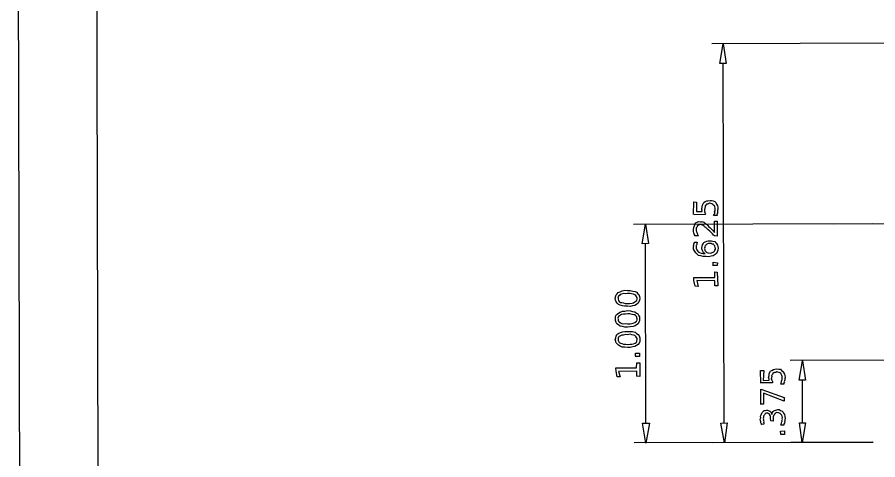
# Model space of a CAD drawing. Header units: millimetres. Extents: x 0 to 460, y -1 to 401.
# Drawn here: x -0.5 to 109.4, y 287.5 to 344 of the extents above; entities that cross this region are included whole.
import ezdxf

# ---------------------------------------------------------------- set-up
doc = ezdxf.new("R2010")
doc.units = ezdxf.units.MM

msp = doc.modelspace()

# ---------------------------------------------------------------- linework, layer by layer
for points in [[(0.5, -0.59), (460.47, 0.58), (459.48, 400.55), (-0.5, 399.41)], [(10.5, 9.49), (450.48, 10.55), (449.52, 390.55), (9.55, 389.45)], [(89.24, 338.08), (89.63, 340.61), (90.05, 338.1)], [(79.3, 315.04), (79.71, 317.58), (80.12, 315.09)], [(99.34, 297.65), (99.76, 300.13), (100.15, 297.63)], [(80.22, 292.14), (79.79, 289.61), (79.36, 292.13)], [(90.15, 292.18), (89.8, 289.66), (89.36, 292.16)], [(100.17, 292.18), (99.74, 289.69), (99.38, 292.18)]]:
    msp.add_lwpolyline(points, close=True)
for points in [[(121.98, 340.73), (88.19, 340.59)], [(89.77, 292.16), (89.66, 338.14)], [(85.87, 318.82), (85.91, 320.42), (86.25, 320.4), (86.26, 319.18), (86.97, 319.2), (86.95, 319.19), (86.96, 319.28), (86.94, 319.33), (86.93, 319.35), (86.91, 319.38), (86.93, 319.44), (86.94, 319.51), (86.93, 319.49), (86.95, 319.77), (87, 320), (87.08, 320.19), (87.17, 320.32), (87.36, 320.46), (87.55, 320.57), (87.69, 320.57), (87.97, 320.58), (88.17, 320.59), (88.36, 320.55), (88.58, 320.45), (88.7, 320.33), (88.81, 320.12), (88.91, 319.93), (88.98, 319.74), (88.97, 319.49), (88.94, 319.36), (88.94, 319.3), (88.93, 319.21), (88.95, 319.1), (88.89, 319.02), (88.91, 318.9), (88.84, 318.81), (88.86, 318.7), (88.43, 318.69), (88.5, 318.8), (88.49, 318.84), (88.58, 318.92), (88.58, 319.03), (88.56, 319.13), (88.61, 319.27), (88.61, 319.34), (88.64, 319.47), (88.62, 319.6), (88.57, 319.78), (88.52, 319.9), (88.43, 320.01), (88.33, 320.08), (88.21, 320.16), (88.06, 320.22), (87.91, 320.24), (87.78, 320.18), (87.63, 320.14), (87.51, 320.13), (87.45, 319.98), (87.34, 319.92), (87.33, 319.75), (87.3, 319.65), (87.28, 319.43), (87.27, 319.4), (87.28, 319.28), (87.29, 319.2), (87.28, 319.16), (87.32, 319.02), (87.37, 318.97), (87.36, 318.91), (87.39, 318.81), (85.93, 318.77)], [(108.69, 317.62), (78.21, 317.53)], [(88.55, 316.51), (88.56, 317.94), (88.89, 317.94), (88.88, 316.05), (88.54, 316.07), (88.42, 316.15), (88.28, 316.35), (88.1, 316.5), (87.96, 316.69), (87.74, 316.84), (87.58, 317.01), (87.47, 317.1), (87.44, 317.14), (87.27, 317.24), (87.22, 317.33), (87.1, 317.39), (87.04, 317.44), (86.98, 317.47), (86.87, 317.5), (86.78, 317.55), (86.74, 317.53), (86.61, 317.49), (86.49, 317.44), (86.43, 317.4), (86.32, 317.38), (86.31, 317.25), (86.22, 317.12), (86.22, 317.04), (86.19, 316.94), (86.21, 316.82), (86.19, 316.72), (86.26, 316.62), (86.27, 316.49), (86.34, 316.42), (86.37, 316.28), (86.39, 316.16), (86.5, 316.08), (86.03, 316.07), (86.04, 316.18), (85.94, 316.28), (85.92, 316.43), (85.91, 316.48), (85.87, 316.65), (85.85, 316.71), (85.86, 316.83), (85.87, 316.88), (85.9, 317.16), (85.94, 317.29), (86.01, 317.47), (86.09, 317.65), (86.2, 317.79), (86.34, 317.83), (86.51, 317.93), (86.74, 317.89), (86.78, 317.89), (86.88, 317.87), (86.96, 317.91), (87.06, 317.89), (87.16, 317.82), (87.28, 317.75), (87.35, 317.71), (87.48, 317.57), (87.47, 317.59), (87.55, 317.52), (87.67, 317.42), (87.77, 317.29), (87.93, 317.13), (88.1, 316.97), (88.33, 316.75), (88.55, 316.52)], [(103.73, 317.61), (111.59, 317.66)], [(86, 315.26), (86.32, 315.27), (86.33, 315.19), (86.3, 315.13), (86.28, 315.02), (86.27, 314.96), (86.25, 314.9), (86.19, 314.83), (86.21, 314.74), (86.2, 314.66), (86.21, 314.45), (86.29, 314.29), (86.35, 314.18), (86.46, 314.05), (86.61, 313.94), (86.85, 313.88), (87.05, 313.84), (87.33, 313.82), (87.19, 313.9), (87.12, 313.91), (87.09, 314.05), (87.04, 314.09), (87.02, 314.2), (86.95, 314.3), (86.93, 314.43), (86.91, 314.52), (86.96, 314.72), (87, 314.94), (87.1, 315.08), (87.18, 315.22), (87.33, 315.31), (87.54, 315.41), (87.71, 315.44), (87.93, 315.46), (88.17, 315.45), (88.33, 315.42), (88.57, 315.35), (88.69, 315.18), (88.8, 315.09), (88.92, 314.89), (88.97, 314.7), (89.01, 314.49), (88.97, 314.27), (88.9, 314.01), (88.75, 313.83), (88.61, 313.7), (88.35, 313.54), (88.1, 313.5), (87.79, 313.42), (87.46, 313.44), (87.08, 313.45), (86.81, 313.52), (86.48, 313.59), (86.31, 313.76), (86.14, 313.93), (86, 314.15), (85.87, 314.37), (85.84, 314.63), (85.87, 314.7), (85.9, 314.82), (85.85, 314.84), (85.92, 314.97), (85.92, 315.05), (85.94, 315.1), (85.98, 315.22), (85.99, 315.28)], [(79.76, 292.16), (79.72, 315.05)], [(87.28, 314.44), (87.29, 314.35), (87.31, 314.2), (87.35, 314.15), (87.47, 314.05), (87.54, 313.96), (87.69, 313.92), (87.77, 313.9), (87.99, 313.88), (88.14, 313.89), (88.25, 313.95), (88.35, 313.99), (88.47, 314.04), (88.53, 314.13), (88.59, 314.27), (88.65, 314.36), (88.67, 314.51), (88.62, 314.59), (88.57, 314.75), (88.58, 314.81), (88.47, 314.93), (88.4, 315), (88.25, 315.03), (88.11, 315.09), (87.97, 315.1), (87.79, 315.09), (87.64, 315.04), (87.55, 315.01), (87.45, 314.9), (87.36, 314.84), (87.31, 314.69), (87.3, 314.61), (87.24, 314.48)], [(88.38, 312.27), (88.38, 312.71), (88.94, 312.65), (88.9, 312.29), (88.43, 312.28)], [(88.6, 309.71), (88.57, 310.34), (86.3, 310.37), (86.46, 309.62), (86.06, 309.66), (85.9, 310.39), (85.9, 310.75), (88.58, 310.77), (88.57, 311.47), (88.9, 311.44), (88.96, 309.71), (88.58, 309.69)], [(75.89, 308.12), (75.9, 308.31), (75.99, 308.55), (76.13, 308.68), (76.25, 308.83), (76.5, 308.94), (76.74, 309.07), (77.08, 309.13), (77.41, 309.1), (77.77, 309.11), (78.11, 309.03), (78.39, 308.97), (78.59, 308.87), (78.76, 308.69), (78.87, 308.57), (78.97, 308.33), (79, 308.07), (78.95, 307.85), (78.89, 307.65), (78.78, 307.5), (78.58, 307.3), (78.37, 307.19), (78.09, 307.14), (77.78, 307.05), (77.42, 307.08), (77.05, 307.1), (76.79, 307.14), (76.51, 307.23), (76.27, 307.32), (76.13, 307.48), (75.98, 307.65), (75.91, 307.85), (75.85, 308.11)], [(76.22, 308.12), (76.23, 307.97), (76.29, 307.81), (76.35, 307.68), (76.53, 307.58), (76.7, 307.58), (76.91, 307.51), (77.14, 307.45), (77.45, 307.42), (77.7, 307.44), (78.01, 307.49), (78.21, 307.54), (78.36, 307.65), (78.5, 307.73), (78.62, 307.8), (78.66, 307.97), (78.68, 308.11), (78.64, 308.25), (78.6, 308.35), (78.48, 308.48), (78.37, 308.55), (78.21, 308.65), (77.94, 308.69), (77.76, 308.7), (77.44, 308.73), (77.13, 308.69), (76.87, 308.71), (76.68, 308.61), (76.51, 308.57), (76.39, 308.47), (76.28, 308.39), (76.23, 308.24), (76.18, 308.12)], [(75.89, 305.43), (75.88, 305.7), (75.96, 305.92), (76.1, 306.09), (76.28, 306.22), (76.48, 306.34), (76.78, 306.45), (77.1, 306.46), (77.45, 306.53), (77.8, 306.49), (78.09, 306.43), (78.37, 306.37), (78.56, 306.21), (78.75, 306.1), (78.87, 305.88), (78.97, 305.74), (78.98, 305.48), (78.95, 305.21), (78.87, 305.04), (78.81, 304.82), (78.6, 304.7), (78.4, 304.59), (78.14, 304.48), (77.78, 304.46), (77.42, 304.4), (77.07, 304.43), (76.78, 304.5), (76.51, 304.56), (76.3, 304.7), (76.08, 304.84), (76, 305.01), (75.91, 305.25), (75.88, 305.47)], [(76.24, 305.45), (76.23, 305.29), (76.27, 305.16), (76.36, 305.09), (76.52, 304.97), (76.72, 304.89), (76.92, 304.86), (77.15, 304.87), (77.44, 304.84), (77.75, 304.86), (78.02, 304.87), (78.17, 304.94), (78.36, 304.99), (78.53, 305.12), (78.62, 305.19), (78.68, 305.34), (78.65, 305.48), (78.63, 305.61), (78.62, 305.74), (78.49, 305.82), (78.4, 305.97), (78.23, 305.99), (78.01, 306.03), (77.72, 306.12), (77.47, 306.13), (77.18, 306.08), (76.93, 306.09), (76.67, 306.03), (76.52, 305.94), (76.41, 305.85), (76.29, 305.77), (76.21, 305.58), (76.22, 305.48)], [(75.87, 302.83), (75.94, 303.07), (75.97, 303.28), (76.08, 303.47), (76.32, 303.63), (76.52, 303.73), (76.81, 303.8), (77.09, 303.88), (77.47, 303.85), (77.83, 303.84), (78.08, 303.85), (78.41, 303.76), (78.59, 303.59), (78.79, 303.46), (78.92, 303.32), (79, 303.06), (79.02, 302.87), (78.99, 302.59), (78.9, 302.39), (78.8, 302.2), (78.58, 302.09), (78.37, 301.95), (78.13, 301.9), (77.79, 301.82), (77.47, 301.81), (77.1, 301.84), (76.77, 301.86), (76.5, 301.99), (76.28, 302.1), (76.15, 302.25), (76, 302.4), (75.92, 302.58), (75.86, 302.87)], [(76.24, 302.82), (76.22, 302.69), (76.33, 302.54), (76.36, 302.46), (76.53, 302.36), (76.71, 302.32), (76.92, 302.26), (77.19, 302.23), (77.46, 302.22), (77.76, 302.24), (78, 302.23), (78.19, 302.29), (78.4, 302.37), (78.54, 302.44), (78.64, 302.55), (78.64, 302.68), (78.65, 302.85), (78.65, 302.97), (78.59, 303.11), (78.5, 303.23), (78.35, 303.36), (78.21, 303.39), (77.99, 303.42), (77.75, 303.5), (77.45, 303.45), (77.18, 303.47), (76.89, 303.41), (76.69, 303.41), (76.54, 303.31), (76.37, 303.21), (76.27, 303.13), (76.24, 303), (76.24, 302.85)], [(78.46, 300.69), (78.47, 301.11), (78.96, 301.08), (78.95, 300.65), (78.42, 300.67)], [(122.07, 300.2), (98.22, 300.16)], [(78.61, 298.14), (78.62, 298.81), (76.29, 298.77), (76.49, 298.08), (76.1, 298.05), (75.98, 298.78), (75.92, 299.22), (78.59, 299.2), (78.62, 299.84), (78.99, 299.85), (78.99, 298.11), (78.59, 298.15)], [(94.44, 297.27), (94.42, 298.86), (94.83, 298.87), (94.77, 297.62), (95.52, 297.63), (95.51, 297.7), (95.54, 297.72), (95.5, 297.75), (95.48, 297.84), (95.5, 297.84), (95.46, 297.95), (95.5, 297.94), (95.44, 297.98), (95.52, 298.23), (95.53, 298.47), (95.6, 298.65), (95.71, 298.82), (95.88, 298.89), (96.07, 299.01), (96.26, 299.06), (96.5, 299.1), (96.74, 299.05), (96.96, 299.03), (97.1, 298.9), (97.24, 298.8), (97.34, 298.63), (97.48, 298.4), (97.52, 298.22), (97.55, 297.98), (97.51, 297.85), (97.51, 297.78), (97.5, 297.67), (97.49, 297.56), (97.45, 297.49), (97.48, 297.37), (97.41, 297.29), (97.4, 297.12), (97.01, 297.13), (97.05, 297.26), (97.06, 297.33), (97.11, 297.42), (97.1, 297.53), (97.13, 297.65), (97.17, 297.71), (97.17, 297.8), (97.16, 297.92), (97.17, 298.11), (97.15, 298.25), (97.04, 298.4), (97.01, 298.52), (96.92, 298.56), (96.8, 298.63), (96.62, 298.66), (96.52, 298.71), (96.38, 298.64), (96.19, 298.61), (96.12, 298.59), (95.97, 298.48), (95.95, 298.37), (95.83, 298.23), (95.84, 298.12), (95.83, 297.95), (95.8, 297.88), (95.79, 297.77), (95.86, 297.67), (95.84, 297.59), (95.91, 297.56), (95.93, 297.46), (95.96, 297.36), (95.95, 297.29), (94.45, 297.29)], [(99.76, 292.16), (99.78, 297.63)], [(94.44, 294.55), (94.47, 296.5), (94.6, 296.45), (97.43, 295.41), (97.44, 294.97), (94.81, 295.99), (94.78, 294.57), (94.46, 294.56)], [(95.86, 293.27), (95.91, 293.38), (95.96, 293.52), (96.04, 293.64), (96.1, 293.73), (96.23, 293.76), (96.36, 293.83), (96.48, 293.86), (96.61, 293.91), (96.8, 293.88), (96.98, 293.79), (97.17, 293.7), (97.29, 293.57), (97.37, 293.42), (97.49, 293.24), (97.52, 293.01), (97.56, 292.7), (97.54, 292.62), (97.51, 292.53), (97.51, 292.42), (97.46, 292.3), (97.5, 292.23), (97.43, 292.11), (97.41, 292.02), (97.38, 291.91), (97, 291.89), (97.04, 292.02), (97.07, 292.07), (97.08, 292.17), (97.15, 292.32), (97.18, 292.37), (97.15, 292.47), (97.21, 292.6), (97.19, 292.72), (97.21, 292.86), (97.17, 293.04), (97.11, 293.2), (97.04, 293.27), (96.92, 293.39), (96.83, 293.44), (96.72, 293.45), (96.61, 293.49), (96.45, 293.5), (96.36, 293.46), (96.23, 293.34), (96.2, 293.32), (96.14, 293.16), (96.06, 293.1), (96.05, 292.94), (96.03, 292.76), (96.03, 292.4), (95.72, 292.44), (95.7, 292.78), (95.7, 292.92), (95.69, 293.09), (95.6, 293.14), (95.6, 293.28), (95.54, 293.31), (95.4, 293.39), (95.36, 293.42), (95.26, 293.41), (95.11, 293.41), (95.04, 293.4), (94.98, 293.31), (94.91, 293.23), (94.86, 293.13), (94.78, 293.06), (94.78, 292.88), (94.74, 292.8), (94.79, 292.66), (94.8, 292.6), (94.77, 292.52), (94.82, 292.44), (94.79, 292.33), (94.83, 292.2), (94.86, 292.08), (94.89, 292.03), (94.57, 291.98), (94.49, 292.1), (94.47, 292.21), (94.45, 292.33), (94.42, 292.44), (94.43, 292.51), (94.39, 292.65), (94.42, 292.74), (94.45, 292.82), (94.43, 293.04), (94.49, 293.23), (94.57, 293.43), (94.64, 293.51), (94.77, 293.63), (94.87, 293.75), (94.99, 293.79), (95.2, 293.82), (95.29, 293.81), (95.41, 293.77), (95.52, 293.74), (95.59, 293.7), (95.72, 293.59), (95.78, 293.53), (95.8, 293.38), (95.84, 293.29)], [(97, 290.74), (96.95, 291.15), (97.48, 291.16), (97.47, 290.71), (96.96, 290.72)], [(108.75, 289.68), (78.28, 289.62)], [(108.78, 289.7), (88.31, 289.63)], [(108.77, 289.71), (98.27, 289.7)]]:
    msp.add_lwpolyline(points)

doc.saveas('drawing.dxf')
